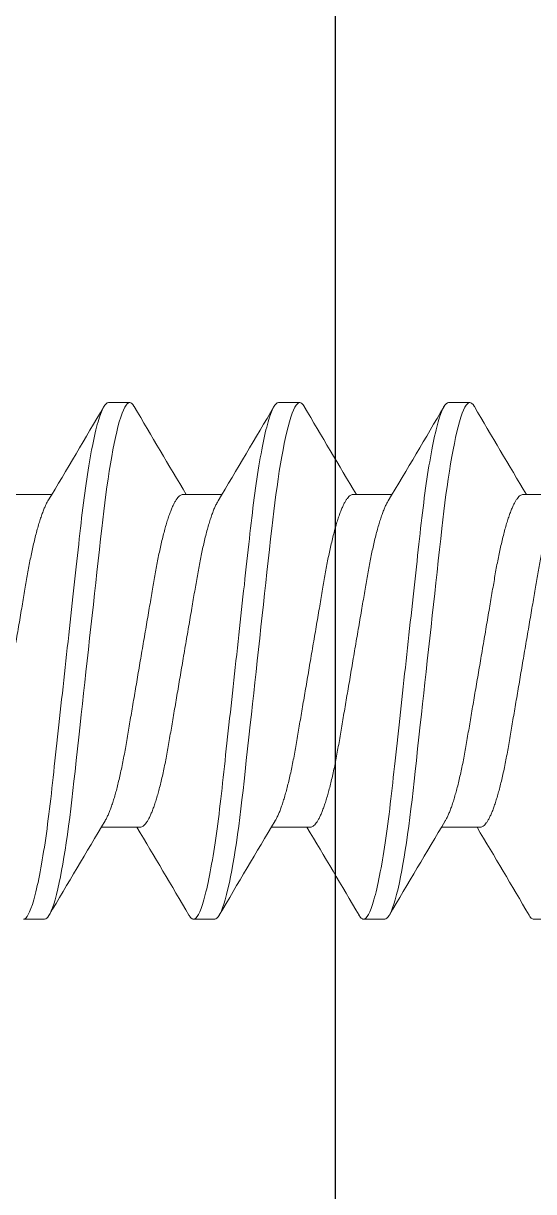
# Model space of a CAD drawing. Extents: x -23 to 190, y -172 to 85.
# Drawn here: x 19.4972 to 19.6847, y 50.8085 to 51.2381 of the extents above; entities that cross this region are included whole.
import ezdxf

# ---------------------------------------------------------------- set-up
doc = ezdxf.new("R2010")
doc.units = 0
doc.header["$MEASUREMENT"] = 0
doc.layers.get('0').update_dxf_attribs({"linetype": 'CONTINUOUS'})
doc.layers.add('Ballons', color=7, linetype='CONTINUOUS')
doc.layers.add('FRAME', color=1, linetype='CONTINUOUS')

# ---------------------------------------------------------------- blocks, each defined once
blk = doc.blocks.new('3800 NAIL-ON FRAME')
blk.add_lwpolyline([(1.375500000000017, 0), (-1.375500000000017, 0), (-1.375500000000017, -0.223715728752552, 0.1989123673796676), (-1.372571067811833, -0.2307867965644164), (-1.293428932188164, -0.3099289321881429, -0.668178637919333), (-1.300499999999971, -0.3269999999999982), (-1.440500000000014, -0.3269999999999982, -0.414213562373043), (-1.450500000000005, -0.3170000000000073), (-1.450500000000005, 0.4439999999999884, -0.4142135623730495)], format="xyb")
blk = doc.blocks.new('no 10 1 in')
at = {"color": 7, "linetype": 'Continuous', "lineweight": 15}
for p, q in [((55.43295175175339, 25.67204351016642), (55.425139257004, 25.67204351016642)), ((55.49545174641479, 25.67204351016642), (55.4876392516654, 25.67204351016642)), ((55.55795174107618, 25.67204351016642), (55.55013926465991, 25.67204351016642)), ((55.40560799263083, 25.63821439554657), (55.39125035349151, 25.63821439554657)), ((55.46810800562535, 25.63821439554657), (55.4537503481529, 25.63821439554657)), ((55.53060800028675, 25.63821439554657), (55.5162503428143, 25.63821439554657)), ((55.59310799494814, 25.63821439554657), (55.57875033747569, 25.63821439554657)), ((55.42123300046274, 25.51587262634913), (55.43559065793519, 25.51587262634913)), ((55.48373299512414, 25.51587262634913), (55.49809065259659, 25.51587262634913)), ((55.54623298978554, 25.51587262634913), (55.56059064725798, 25.51587262634913)), ((55.3938892596733, 25.48204351172928), (55.4017017544227, 25.48204351172928)), ((55.4563892543347, 25.48204351172928), (55.46420174908409, 25.48204351172928)), ((55.51888924899609, 25.48204351172928), (55.52670176207861, 25.48204351172928)), ((55.58138924365749, 25.48204351172928), (55.58920175674, 25.48204351172928))]:
    blk.add_line(p, q, dxfattribs=at)
at = {"color": 7, "linetype": 'Continuous', "lineweight": 15, "flags": 128}
for points in [[(55.42347136460497, 25.67054975492241), (55.42355426698061, 25.67070075567803), (55.42396747720717, 25.67129432715438), (55.42436990755826, 25.67171352314512), (55.42476075137653, 25.6719618177768), (55.425139257004, 25.67204351016642), (55.42557188200628, 25.67193712306208), (55.42602043849119, 25.67161325930338), (55.42648377147206, 25.67106580479429), (55.42696061596351, 25.670290038756), (55.4274495786483, 25.6692827895585), (55.42794004464906, 25.66806669860689), (55.42843910888383, 25.66662596275039), (55.42894502970606, 25.66496237863492), (55.4294560654692, 25.6630794020539), (55.42991514516586, 25.66121692190276), (55.43037548984793, 25.65918835283696), (55.4308357611975, 25.65699942395699), (55.43129460256359, 25.65465679018596), (55.43175069396145, 25.65216800935323), (55.43220269707321, 25.64954139552944), (55.43264938357972, 25.6467859823602), (55.4330895068287, 25.64391139015107), (55.43350064541253, 25.64107844162753), (55.43390388242096, 25.63815602747085), (55.4342983561973, 25.63515339215754), (55.4346832600842, 25.63207992224586), (55.43505789742302, 25.62894507304324), (55.43542157155516, 25.62575827235744), (55.43584290335456, 25.62192627870829), (55.43627820499259, 25.61795619082108), (55.43672819146097, 25.61385237656203), (55.43719168943994, 25.60962535226797), (55.43761588120631, 25.60575670841721), (55.43804879953853, 25.60180846673597), (55.43848936278244, 25.59779056835941), (55.43893639761826, 25.5937135880612), (55.43938869405996, 25.58958864831702), (55.43984496878903, 25.5854273305035), (55.44030393848697, 25.58124156318076), (55.44076424650279, 25.57704351094785), (55.44120171144915, 25.57305390029138), (55.44163800307575, 25.56907483519017), (55.44207200306214, 25.56511676695578), (55.4425025747548, 25.56118996586019), (55.44292861816645, 25.55730442918374), (55.44334908830914, 25.55346979785673), (55.44383608934993, 25.54902826687401), (55.44431240218086, 25.54468440559633), (55.4447765601522, 25.54045129470592), (55.44522726161232, 25.53634080948227), (55.44561737210574, 25.53278301058226), (55.44599516274147, 25.52933790996369), (55.44637443836004, 25.52597059677985), (55.44676599717005, 25.52265809504615), (55.44716910584664, 25.51941137713585), (55.44758293939933, 25.51624144750514), (55.44800658117205, 25.51315927394401), (55.44843900450999, 25.51017563174463), (55.44885709134689, 25.50744116875005), (55.4492811547814, 25.50481388576731), (55.44971013149249, 25.50230208770048), (55.45014297649223, 25.49991358445934), (55.45057853479396, 25.4976556405433), (55.45101568807726, 25.49553487420924), (55.45153138045328, 25.49321954762276), (55.45204578951078, 25.49111133947696), (55.45255702693825, 25.48921709719274), (55.45306325942354, 25.4875420090435), (55.45350957926762, 25.48623452748098), (55.45394928085481, 25.485106013851), (55.45438119086535, 25.48415681648287), (55.45480426431131, 25.48338626621767), (55.45521747453787, 25.48279269474132), (55.45561990488896, 25.48237349875058), (55.45601074870723, 25.4821252041189), (55.4563892543347, 25.48204351172928), (55.4563892543347, 25.48204351172928)], [(55.48597135926637, 25.67054975492241), (55.486054261642, 25.67070075567803), (55.48646747186856, 25.67129432715438), (55.48686990221965, 25.67171352314512), (55.48726074603793, 25.6719618177768), (55.4876392516654, 25.67204351016642), (55.4880718950008, 25.67193712306208), (55.48852043315258, 25.67161325930338), (55.48898376613345, 25.67106580479429), (55.4894606106249, 25.670290038756), (55.48994957330969, 25.6692827895585), (55.49044005764358, 25.66806669860689), (55.49093910354522, 25.66662596275039), (55.49144502436745, 25.66496237863492), (55.49195606013059, 25.6630794020539), (55.49241513982726, 25.66121692190276), (55.49287550284244, 25.65918835283696), (55.49333575585889, 25.65699942395699), (55.49379459722498, 25.65465679018596), (55.49425068862284, 25.65216800935323), (55.4947026917346, 25.64954139552944), (55.49514937824111, 25.6467859823602), (55.4955895014901, 25.64391139015107), (55.49600064007392, 25.64107844162753), (55.49640387708236, 25.63815602747085), (55.4967983508587, 25.63515339215754), (55.49718327307871, 25.63207992224586), (55.49755789208442, 25.62894507304324), (55.49792156621655, 25.62575827235744), (55.49834289801596, 25.62192627870829), (55.49877821798711, 25.61795619082108), (55.49922818612237, 25.61385237656203), (55.49969168410134, 25.60962535226797), (55.5001158758677, 25.60575670841721), (55.50054879419993, 25.60180846673597), (55.50098935744384, 25.59779056835941), (55.50143639227965, 25.5937135880612), (55.50188868872135, 25.58958864831702), (55.50234496345043, 25.5854273305035), (55.50280393314837, 25.58124156318076), (55.50326425949731, 25.57704351094785), (55.50370170611055, 25.57305390029138), (55.50413801607026, 25.56907483519017), (55.50457201605666, 25.56511676695578), (55.5050025694162, 25.56118996586019), (55.50542863116097, 25.55730442918374), (55.50584908297053, 25.55346979785673), (55.50633610234445, 25.54902826687401), (55.50681239684225, 25.54468440559633), (55.50727655481359, 25.54045129470592), (55.50772727460684, 25.53634080948227), (55.50811736676713, 25.53278301058226), (55.50849515740286, 25.52933790996369), (55.50887443302143, 25.52597059677985), (55.50926599183145, 25.52265809504615), (55.50966910050803, 25.51941137713585), (55.51008293406073, 25.51624144750514), (55.51050657583345, 25.51315927394401), (55.51093898083827, 25.51017563174463), (55.51135708600828, 25.50744116875005), (55.51178113110968, 25.50481388576731), (55.51221012615389, 25.50230208770048), (55.51264297115362, 25.49991358445934), (55.51307852945536, 25.4976556405433), (55.51351570107177, 25.49553487420924), (55.51403137511467, 25.49321954762276), (55.51454580250529, 25.49111133947696), (55.51505703993276, 25.48921709719274), (55.51556325408494, 25.4875420090435), (55.51600959226214, 25.48623452748098), (55.51644929384933, 25.485106013851), (55.51688118552675, 25.48415681648287), (55.51730427730583, 25.48338626621767), (55.51771746919926, 25.48279269474132), (55.51811991788347, 25.48237349875058), (55.51851074336862, 25.4821252041189), (55.51888924899609, 25.48204351172928), (55.51888924899609, 25.48204351172928)], [(55.54847135392776, 25.67054975492241), (55.5485542563034, 25.67070075567803), (55.54896748486308, 25.67129432715438), (55.54936989688105, 25.67171352314512), (55.54976075903244, 25.6719618177768), (55.55013926465991, 25.67204351016642), (55.55057188966219, 25.67193712306208), (55.55102042781397, 25.67161325930338), (55.55148377912796, 25.67106580479429), (55.55196062361942, 25.670290038756), (55.5524495679711, 25.6692827895585), (55.55294005230498, 25.66806669860689), (55.55343911653974, 25.66662596275039), (55.55394503736197, 25.66496237863492), (55.55445605479198, 25.6630794020539), (55.55491515282178, 25.66121692190276), (55.55537549750384, 25.65918835283696), (55.55583576885341, 25.65699942395699), (55.5562946102195, 25.65465679018596), (55.55675070161736, 25.65216800935323), (55.557202686396, 25.64954139552944), (55.55764939123562, 25.6467859823602), (55.5580894961515, 25.64391139015107), (55.55850063473532, 25.64107844162753), (55.55890389007688, 25.63815602747085), (55.5592983455201, 25.63515339215754), (55.55968326774011, 25.63207992224586), (55.56005788674581, 25.62894507304324), (55.56042157921107, 25.62575827235744), (55.56084291101048, 25.62192627870829), (55.5612782126485, 25.61795619082108), (55.56172818078377, 25.61385237656203), (55.56219167876273, 25.60962535226797), (55.5626158705291, 25.60575670841721), (55.56304878886132, 25.60180846673597), (55.56348937043835, 25.59779056835941), (55.56393640527416, 25.5937135880612), (55.56438868338275, 25.58958864831702), (55.56484495811182, 25.5854273305035), (55.56530394614288, 25.58124156318076), (55.5657642541587, 25.57704351094785), (55.56620171910507, 25.57305390029138), (55.56663801073166, 25.56907483519017), (55.56707199238493, 25.56511676695578), (55.5675025640776, 25.56118996586019), (55.56792862582236, 25.55730442918374), (55.56834907763194, 25.55346979785673), (55.56883611533897, 25.54902826687401), (55.56931240983677, 25.54468440559633), (55.56977656780811, 25.54045129470592), (55.57022726926824, 25.53634080948227), (55.57061736142852, 25.53278301058226), (55.57099517039737, 25.52933790996369), (55.57137444601595, 25.52597059677985), (55.57176600482596, 25.52265809504615), (55.57216911350255, 25.51941137713585), (55.57258292872213, 25.51624144750514), (55.57300657049484, 25.51315927394401), (55.57343901216591, 25.51017563174463), (55.57385708066968, 25.50744116875005), (55.57428116243732, 25.50481388576731), (55.57471012081528, 25.50230208770048), (55.57514296581502, 25.49991358445934), (55.57557852411675, 25.4976556405433), (55.57601569573318, 25.49553487420924), (55.57653136977606, 25.49321954762276), (55.57704579716669, 25.49111133947696), (55.57755703459416, 25.48921709719274), (55.57806328541258, 25.4875420090435), (55.57850958692353, 25.48623452748098), (55.57894928851073, 25.485106013851), (55.57938118018814, 25.48415681648287), (55.57980427196722, 25.48338626621767), (55.58021746386066, 25.48279269474132), (55.58061991254487, 25.48237349875058), (55.58101073803002, 25.4821252041189), (55.58138924365749, 25.48204351172928), (55.58138924365749, 25.48204351172928)]]:
    blk.add_lwpolyline(points, dxfattribs=at)
at = {"color": 7, "linetype": 'Continuous', "lineweight": 15}
for centre, radius, start, end in [((51.8180421006251, 27.78098822743414), 4.177680806911451, 329.1421483603036, 329.6575940604802), ((58.92022651628598, 27.71047374357633), 4.038649916212314, 210.3377911642742, 210.9100175020812), ((51.88176517608715, 27.78026489575422), 4.176259858461545, 329.1420606709908, 329.6576817497929), ((58.9823181916677, 27.71023386423268), 4.038176348783721, 210.3377799546768, 210.9100735320176), ((51.94471753046361, 27.77999736959204), 4.175734316868101, 329.142028223746, 329.6577141970381), ((59.04360599872047, 27.70951445484176), 4.036766767679451, 210.3376576915953, 210.9101509747609), ((51.96894034532735, 23.44351019147408), 4.038852282648774, 30.3378055000745, 30.91000316628011), ((52.03059479975111, 23.44300782250042), 4.039835797680417, 30.33789749656214, 30.909955990131), ((52.09231802095425, 23.44254983317876), 4.040737530825855, 30.33793898357414, 30.90986968278076), ((59.00806807730477, 23.3735289675425), 4.176832788387999, 149.1420719139387, 149.6576223933066), ((59.06968250936187, 23.37405473335507), 4.175802913373633, 149.142032459397, 149.6577099613859), ((59.13263520749481, 23.37378700389483), 4.176328854335995, 149.1420649302289, 149.6576774905528)]:
    blk.add_arc(centre, radius, start, end, dxfattribs=at)
for points, knots in [([(55.43295175082313, 25.67204351094785), (55.43407938806818, 25.67204351093681), (55.43539382846483, 25.66973142794304), (55.43814767114291, 25.6601010234265), (55.43957939271244, 25.65279271826698), (55.4415633130767, 25.63947072558464), (55.44219756858266, 25.63465332721587), (55.44338256589827, 25.62460579017391), (55.44393393672637, 25.61938597543382), (55.44578981918713, 25.60246032739164), (55.44718118210979, 25.58977109753704), (55.44997231953008, 25.56431592426397), (55.45136368245229, 25.55162669441341), (55.45321956491195, 25.53470104638128), (55.45377093573962, 25.529481231645), (55.45495593305604, 25.51943369460713), (55.45559018856236, 25.51461629624125), (55.4575741089274, 25.50129430357009), (55.45900583049708, 25.49398599842142), (55.46175967317462, 25.48435559392879), (55.46307411357058, 25.48204351094785), (55.46420175081474, 25.48204351094785)], [0, 0, 0, 0, 0.1250000000000001, 0.1250000000000001, 0.2500000000000001, 0.2500000000000001, 0.3125000000000002, 0.3125000000000002, 0.3750000000000001, 0.3750000000000001, 0.5000000000000002, 0.5000000000000002, 0.6250000000000003, 0.6250000000000003, 0.6875000000000002, 0.6875000000000002, 0.7500000000000002, 0.7500000000000002, 0.8750000000000001, 0.8750000000000001, 1, 1, 1, 1]), ([(55.49545175077542, 25.67204351094785), (55.49657938802572, 25.67204351099961), (55.49789382841279, 25.66973142807033), (55.500647671093, 25.66010102365574), (55.50207939266589, 25.65279271853268), (55.50406331303702, 25.63947072587453), (55.50469756854555, 25.634653327509), (55.50588256586644, 25.6246057904653), (55.50643393669386, 25.61938597573025), (55.50828981915398, 25.60246032769395), (55.5096811820778, 25.58977109782873), (55.51247231950301, 25.56431592451078), (55.51386368242891, 25.55162669462662), (55.5157195648942, 25.53470104654322), (55.51627093572363, 25.52948123179033), (55.51745593304069, 25.51943369472749), (55.51809018854757, 25.51461629634832), (55.520074108915, 25.50129430363778), (55.52150583048718, 25.49398599846387), (55.52425967316996, 25.48435559393727), (55.52557411356859, 25.48204351094785), (55.52670175081474, 25.48204351094785)], [0, 0, 0, 0, 0.1250000000000001, 0.1250000000000001, 0.2500000000000002, 0.2500000000000002, 0.3125000000000002, 0.3125000000000002, 0.3750000000000002, 0.3750000000000002, 0.5000000000000001, 0.5000000000000001, 0.6250000000000001, 0.6250000000000001, 0.6875, 0.6875, 0.7499999999999999, 0.7499999999999999, 0.875, 0.875, 1, 1, 1, 1]), ([(55.55795175072771, 25.67204351094785), (55.55907938798504, 25.67204351106241), (55.56039382836076, 25.66973142819761), (55.56314767104308, 25.66010102388497), (55.56457939261934, 25.65279271879837), (55.56656331299733, 25.63947072616442), (55.56719756850844, 25.63465332780213), (55.56838256583462, 25.62460579075668), (55.56893393666136, 25.61938597602666), (55.57078981912083, 25.60246032799625), (55.57218118204582, 25.58977109812041), (55.57497231947595, 25.56431592475759), (55.57636368240553, 25.55162669483983), (55.57821956487643, 25.53470104670515), (55.57877093570765, 25.52948123193566), (55.57995593302534, 25.51943369484785), (55.5805901885328, 25.51461629645539), (55.58257410890259, 25.50129430370547), (55.58400583047727, 25.49398599850632), (55.5867596731653, 25.48435559394575), (55.58807411356661, 25.48204351094785), (55.58920175081474, 25.48204351094785)], [0, 0, 0, 0, 0.1250000000000001, 0.1250000000000001, 0.2500000000000002, 0.2500000000000002, 0.3125000000000002, 0.3125000000000002, 0.3750000000000002, 0.3750000000000002, 0.5000000000000001, 0.5000000000000001, 0.6250000000000001, 0.6250000000000001, 0.6875, 0.6875, 0.75, 0.75, 0.875, 0.875, 1, 1, 1, 1]), ([(55.40560799263083, 25.63821439554657), (55.40576837438493, 25.63819791755619), (55.40609129488101, 25.63816473996152), (55.40659569457814, 25.637894329939), (55.40711712543235, 25.63745619583007), (55.4076550755334, 25.63683052665586), (55.40820710528623, 25.63601942201019), (55.40877105881096, 25.63502111627875), (55.40934451159345, 25.6338370891577), (55.40993407497103, 25.63244845111154), (55.41053729692162, 25.63085005785276), (55.41115115325593, 25.62903920055463), (55.41176331529147, 25.62704984045479), (55.41237055864263, 25.62489322405134), (55.4129698029173, 25.62258222675467), (55.41354937354031, 25.62016776365408), (55.41410703970168, 25.61767191169198), (55.41464130200804, 25.61511574872727), (55.41515851016718, 25.61247418225995), (55.41565883056305, 25.60976130011813), (55.41613734847353, 25.6069715120027), (55.41662658792756, 25.60409314720687), (55.41713487073088, 25.60110971927701), (55.41766895022439, 25.59797290685693), (55.41822811682606, 25.59468947044282), (55.41881057397645, 25.59126905665191), (55.41940520074397, 25.5877769894299), (55.42000921625047, 25.58423011348488), (55.42061950827156, 25.58064616368828), (55.42122371215233, 25.57709807211605), (55.42181864245617, 25.57360434133389), (55.42240152399785, 25.57018143427296), (55.42297890410465, 25.56679081647559), (55.42354815778685, 25.56344799380175), (55.42410674212121, 25.56016774535746), (55.42465232026645, 25.55696391140585), (55.4251827387925, 25.5538492133109), (55.42570387954055, 25.55078818794819), (55.42621455061235, 25.54779177188524), (55.42671419067943, 25.54484870012601), (55.42723496981514, 25.54199356028286), (55.42777468734035, 25.53921663970625), (55.42833319263366, 25.53653192631911), (55.42889901330496, 25.53399542026217), (55.42946918467737, 25.53161603737087), (55.43004058311622, 25.52940046960135), (55.43061953637776, 25.52732441181983), (55.43120329714778, 25.52539934023305), (55.43178921764891, 25.5236348104026), (55.43237440569768, 25.5220412003701), (55.43295641633458, 25.52061863944531), (55.43354042405684, 25.51937851150859), (55.43394740944274, 25.51858724345241), (55.43415916777222, 25.51826463045087), (55.43417589094537, 25.51823915276081)], [0, 0, 0, 0, 0.01842502892695676, 0.03709785763614905, 0.05599529438090335, 0.07509209542508925, 0.09436116875078253, 0.1137737534357193, 0.1332997194106114, 0.1529077165324878, 0.1735021304041956, 0.1941136977508685, 0.2147046778932244, 0.2352375210121037, 0.2556753579747833, 0.275982399490174, 0.2952130009174876, 0.3142647173953413, 0.3331108938760037, 0.3517267684077846, 0.3701048309590198, 0.3885908433809719, 0.4073193325359737, 0.4262666042287642, 0.4463225083274213, 0.4665586274488566, 0.486941352775067, 0.5074355322171917, 0.5280047037601344, 0.5486115959532647, 0.5682825854378644, 0.5879207639496671, 0.6074936657613841, 0.6269694926465096, 0.6463174304903462, 0.665507959750996, 0.6845130875895039, 0.7033065902227015, 0.7227413974005216, 0.7419796663990924, 0.7614390957175065, 0.7811549583482831, 0.8010990900942168, 0.8212409380715624, 0.8406220534164944, 0.8601238316042423, 0.8797152024790519, 0.899364145457994, 0.9190381172257212, 0.938704269279734, 0.9583298339817702, 0.9778824677093202, 0.998253313940294, 1, 1, 1, 1]), ([(55.46810800562535, 25.63821439554657), (55.46826837966874, 25.63819791753476), (55.46859128477459, 25.63816473988308), (55.46909569069172, 25.63789432994613), (55.46961711926869, 25.63745619580578), (55.47015507204628, 25.63683052674712), (55.47070709345621, 25.63601942142792), (55.47127107879705, 25.63502111697184), (55.47184452065994, 25.63383708889968), (55.47243409654378, 25.63244845221154), (55.47303727709627, 25.63085005567021), (55.47365118016309, 25.62903920285774), (55.47426330360315, 25.62704983931879), (55.47487054761723, 25.62489322274844), (55.4754698274154, 25.6225822293992), (55.47604936313353, 25.62016776238536), (55.47660702808435, 25.61767191016716), (55.47714132728639, 25.61511575177171), (55.47765849691397, 25.61247418048755), (55.47815882747886, 25.60976130040017), (55.47863734202337, 25.60697151185148), (55.47912658480937, 25.60409314753394), (55.47963485763385, 25.60110971724139), (55.48016897549438, 25.59797291052681), (55.48072810523984, 25.59468946857507), (55.48131056289651, 25.59126905469143), (55.48190522597002, 25.58777699347239), (55.48250920241296, 25.58423011104804), (55.48311950703745, 25.58064616437679), (55.48372369943355, 25.57709806982349), (55.48431866237075, 25.57360434354545), (55.48490153345753, 25.57018143368349), (55.48547892396779, 25.56679081861156), (55.48604814602001, 25.56344799175454), (55.4866067384887, 25.56016774563971), (55.48715231462439, 25.55696391134999), (55.48768273299213, 25.5538492132568), (55.48820387635041, 25.55078818821981), (55.48871453699672, 25.54779177002492), (55.48921421665517, 25.54484870334743), (55.4897349555669, 25.54199355839445), (55.49027468651931, 25.53921664025989), (55.49083317844934, 25.53653192452082), (55.49139903935357, 25.5339954232078), (55.49196917078977, 25.53161603572172), (55.49254058174962, 25.52940047002387), (55.49311952405957, 25.52732441053198), (55.49370331684828, 25.52539934141407), (55.49428922816788, 25.5236348101978), (55.49487442171057, 25.5220412005255), (55.49545641976319, 25.52061863902969), (55.49604047262149, 25.51937851339034), (55.49644733690628, 25.51858724013209), (55.49665917435775, 25.51826463043438), (55.49667590393989, 25.51823915276081)], [0, 0, 0, 0, 0.01842501361034972, 0.03709784229777447, 0.05599527902049941, 0.07509208004242356, 0.09436115334565423, 0.1137737549267514, 0.1332997208788814, 0.1529077179779001, 0.173502114506475, 0.1941136991747387, 0.2147046619793737, 0.2352375050743171, 0.2556753590893669, 0.2759823837082405, 0.2952129851131363, 0.3142647178973911, 0.3331108783654679, 0.3517267528755477, 0.3701048154053589, 0.3885908278057613, 0.4073193169389308, 0.4262666047667955, 0.44632249236109, 0.4665586114589355, 0.486941353751753, 0.5074355160063168, 0.5280046875252812, 0.5486115796943893, 0.5682825864952205, 0.5879207649841303, 0.6074936667730305, 0.6269694766137062, 0.6463174144349881, 0.6655079436732669, 0.6845130714896199, 0.7033065741009094, 0.7227413812560737, 0.7419796654257537, 0.7614390791777425, 0.7811549417855358, 0.8010990735082198, 0.8212409380773378, 0.8406220365321755, 0.8601238146971896, 0.8797151855491607, 0.8993641458083917, 0.9190381175531843, 0.9387042695842717, 0.9583298342634297, 0.9778824679681866, 0.9982532972034253, 1, 1, 1, 1]), ([(55.53060800028675, 25.63821439554657), (55.53076838465952, 25.63819791760134), (55.53109131029145, 25.63816474011163), (55.53159566987175, 25.63789432948895), (55.5321171464226, 25.63745619641638), (55.53265506075202, 25.63683052645791), (55.53320707982234, 25.63601942063998), (55.53377111388506, 25.63502111923644), (55.53434446900329, 25.63383708561959), (55.53493413101185, 25.63244845494071), (55.53553726867587, 25.63085005558119), (55.5361511464196, 25.62903920078537), (55.53676330714677, 25.62704984078683), (55.53737053441573, 25.62489322130475), (55.53796984535639, 25.62258223059426), (55.53854938110273, 25.62016776370139), (55.53910701707272, 25.61767190873711), (55.53964132300809, 25.61511575189081), (55.54015849304756, 25.61247418068356), (55.54065881547517, 25.60976129877662), (55.54113736241271, 25.60697151361489), (55.54162659236308, 25.60409314676518), (55.5421348847227, 25.60110972108223), (55.54266893407338, 25.59797290515886), (55.54322810240296, 25.59468946886946), (55.54381058524233, 25.59126905819046), (55.54440521522377, 25.58777699159707), (55.54500919173478, 25.58423010910327), (55.5456195296446, 25.58064616808352), (55.54622369587423, 25.57709807012127), (55.54681862520295, 25.57360433919633), (55.54740154615278, 25.57018143874795), (55.54797887690044, 25.5667908117303), (55.54854818198932, 25.56344799845697), (55.5491067168488, 25.5601677411164), (55.54965233490793, 25.55696391345617), (55.55018275000762, 25.55384921467718), (55.55070386504079, 25.55078818652292), (55.55121453331051, 25.54779177025914), (55.55171421083048, 25.54484870327976), (55.55223495051249, 25.54199355842972), (55.55277468052697, 25.53921664018638), (55.55333317547489, 25.53653192478325), (55.55389902543222, 25.53399542151875), (55.55446919693806, 25.53161603854272), (55.55504056647538, 25.52940046832498), (55.55561952745891, 25.52732441200856), (55.55620328559796, 25.52539934015469), (55.55678920870081, 25.52363481052695), (55.55737438915679, 25.52204119948505), (55.5579564283257, 25.52061864017859), (55.55854043725153, 25.5193785121041), (55.55894739855786, 25.51858724318431), (55.55915915706792, 25.51826463044937), (55.55917588026816, 25.51823915276081)], [0, 0, 0, 0, 0.01842502923099367, 0.03709784254379321, 0.05599529567585608, 0.07509208063271454, 0.09436115427637257, 0.1137737731197585, 0.1332997052108815, 0.1529077371307676, 0.1735021167045626, 0.194113684391353, 0.214704664873487, 0.2352375083311847, 0.2556753797840144, 0.2759824047616529, 0.2952129898848582, 0.3142647230057005, 0.333110883806733, 0.3517267586457001, 0.370104836717051, 0.3885908494440463, 0.4073193389080925, 0.4262665947569253, 0.4463224991865308, 0.466558635404495, 0.4869413610670469, 0.5074355236836816, 0.5280047128461968, 0.5486115880411974, 0.5682825778503939, 0.5879207739722917, 0.6074936589274706, 0.6269695031562526, 0.6463174245062543, 0.6655079706401184, 0.6845130987922355, 0.7033065858319151, 0.7227413933304347, 0.7419796778399982, 0.761439091935777, 0.781154954891891, 0.8010990869669288, 0.8212409518918936, 0.8406220675566393, 0.8601238290024953, 0.8797152002005878, 0.8993641435037631, 0.9190381155961364, 0.9387042679746663, 0.9583298502661467, 0.9778824843163406, 0.9982533139114714, 1, 1, 1, 1]), ([(55.39266517548069, 25.63584438584179), (55.39282508818066, 25.63557065006656), (55.3931736626725, 25.63497396632122), (55.39371964648122, 25.63383400633441), (55.39430905767468, 25.63244932608001), (55.39491228456173, 25.63084981644847), (55.3955261749998, 25.62903926691464), (55.39613830183506, 25.62704982221443), (55.39674554488542, 25.6248932272983), (55.39734482515347, 25.62258222821024), (55.39792435997204, 25.62016776260698), (55.39848202788829, 25.61767191037965), (55.39901631649239, 25.61511575000338), (55.399533525577, 25.61247418364147), (55.40003381697183, 25.60976129859579), (55.40051234171472, 25.60697151212479), (55.40100158172098, 25.60409314745949), (55.40150985530266, 25.60110971726167), (55.40204397295459, 25.59797291052099), (55.40260310275941, 25.59468946857668), (55.40318556039971, 25.591269054691), (55.40378022347767, 25.58777699347251), (55.40438419991941, 25.58423011104801), (55.40499450454421, 25.5806461643768), (55.40559869694022, 25.57709806982349), (55.40619365987745, 25.57360434354545), (55.40677653096422, 25.57018143368349), (55.40735392147449, 25.56679081861156), (55.4079231435267, 25.56344799175454), (55.40848173599539, 25.56016774563971), (55.40902731213109, 25.55696391134998), (55.40955773049883, 25.55384921325684), (55.41007887385711, 25.55078818821969), (55.4105895345034, 25.54779177002537), (55.41108921416193, 25.54484870334577), (55.41160995307332, 25.54199355840078), (55.41214968402704, 25.5392166402358), (55.4127081759521, 25.53653192461226), (55.41327403687489, 25.53399542286843), (55.41384416824405, 25.53161603693791), (55.41441557945389, 25.52940046543885), (55.41499452082428, 25.52732442775043), (55.4155783171342, 25.52539927691936), (55.41616421529054, 25.52363505116959), (55.4167494579181, 25.52204030243363), (55.4173312733931, 25.52062197783541), (55.41791601435432, 25.51936588407512), (55.41850059732773, 25.51828561756207), (55.41908179742028, 25.51739392098867), (55.41964798000153, 25.51670598170432), (55.42019635835524, 25.51622431840587), (55.42072624520833, 25.51592717378868), (55.42106486807099, 25.51589072422063), (55.42123300046274, 25.51587262634913)], [0, 0, 0, 0, 0.01655051224408148, 0.03607647420198255, 0.0556844672899921, 0.07627885960578001, 0.09689044005774074, 0.1174813986502913, 0.1380142375450391, 0.1584520873793243, 0.1787591078441957, 0.1979897053152823, 0.2170414342023172, 0.2358876068058386, 0.2545034618969548, 0.2728815206673521, 0.2913675292862582, 0.3100960145883305, 0.3290432985403406, 0.3490991820320055, 0.3693352969903532, 0.3897180351136799, 0.4102121931759605, 0.430781360487298, 0.4513882484410632, 0.4710592512179958, 0.4906974256897225, 0.5102703234747926, 0.5297461293314992, 0.5490940631949698, 0.5682845885076365, 0.5872897124363031, 0.6060832112031962, 0.625518014382779, 0.6447562946170783, 0.664215704388452, 0.6839315629631711, 0.7038756906060863, 0.7240175510549872, 0.74339864554523, 0.7629004197209629, 0.7824917865653261, 0.8021407428051684, 0.8218147105254561, 0.841480858533638, 0.8611064191981931, 0.8806590489032659, 0.9010298739714505, 0.9212509597003843, 0.9412888752085565, 0.9611121400952106, 0.9806914723806783, 1, 1, 1, 1]), ([(55.45516517014209, 25.63584438584179), (55.4553250827025, 25.63557065005514), (55.45567365689013, 25.63497396628491), (55.4562196432998, 25.63383400651091), (55.45680904425247, 25.63244932500314), (55.45741231193672, 25.63084981862843), (55.45802615566866, 25.62903926459981), (55.45863832160403, 25.62704982340005), (55.45924556195565, 25.62489322841538), (55.45984481412133, 25.62258222689059), (55.46042435605905, 25.6201677627597), (55.46098202234845, 25.61767191036211), (55.46151631058573, 25.61511574992661), (55.46203352266717, 25.61247418396034), (55.46253380278279, 25.60976129667874), (55.46301236968603, 25.60697151570393), (55.46350156008273, 25.6040931435541), (55.46400988332921, 25.60110972115194), (55.46454395835207, 25.597972908273), (55.46510309959629, 25.59468946887895), (55.46568555610165, 25.59126905488157), (55.4662802118792, 25.58777699141296), (55.46688421975676, 25.58423011321448), (55.46749451388256, 25.58064616376147), (55.46809871719226, 25.5770980720961), (55.46869364768088, 25.57360434134376), (55.46927652903211, 25.570181434253), (55.46985390971619, 25.56679081654521), (55.47042316129492, 25.56344799354523), (55.47098175323218, 25.5601677472405), (55.47152730261567, 25.55696390975392), (55.4720577207473, 25.55384921175655), (55.47257889133706, 25.55078818973571), (55.47308955229074, 25.54779177141929), (55.47358920279297, 25.54484870180864), (55.47410994937891, 25.54199355861358), (55.47464967839051, 25.53921664019361), (55.47520817012307, 25.53653192456355), (55.4757740337897, 25.533995423105), (55.47634415488765, 25.53161603538842), (55.47691560516004, 25.52940046807072), (55.47749450734803, 25.52732442630824), (55.47807831400026, 25.52539927715436), (55.4786642094637, 25.52363505111176), (55.47924945232763, 25.52204030242991), (55.47983126954324, 25.5206219779077), (55.4804160034018, 25.51936588342789), (55.4810006148748, 25.51828561811038), (55.48158181514894, 25.51739392132948), (55.48214796881265, 25.51670598137436), (55.48269635458875, 25.51622431845738), (55.48322623948503, 25.51592717377607), (55.48356486260474, 25.51589072421645), (55.48373299512414, 25.51587262634913)], [0, 0, 0, 0, 0.01655051222676098, 0.03607647416422768, 0.05568446723171701, 0.07627887684507419, 0.09689043992984954, 0.117481415814565, 0.1380142546878247, 0.1584520874245295, 0.1787591078681491, 0.1979897053191104, 0.2170414341862072, 0.2358876067700057, 0.2545034618416399, 0.2728815358096545, 0.2913675290132289, 0.3100960300926271, 0.3290432978676501, 0.349099181338326, 0.3693352962754962, 0.3897180343774918, 0.4102122095819916, 0.4307813768718031, 0.4513882648040026, 0.4710592502211901, 0.490697424672365, 0.5102703224369517, 0.5297461452950191, 0.5490940791382416, 0.5682845878748252, 0.5872897117836025, 0.6060832264350141, 0.625518029594258, 0.6447562946148911, 0.6642157043659002, 0.6839315629199861, 0.7038756905420294, 0.7240175509698513, 0.7433986454398113, 0.7629004366593606, 0.782491786273582, 0.8021407424928613, 0.8218147101925596, 0.8414808581801604, 0.8611064188241769, 0.8806590485087874, 0.9010298905276382, 0.9212509762354102, 0.941288875269999, 0.9611121401359076, 0.9806914724008852, 1, 1, 1, 1]), ([(55.51766518313661, 25.63584438584179), (55.51782508811608, 25.63557064996812), (55.51817364597178, 25.63497396567807), (55.51871963961219, 25.6338340065858), (55.51930903844369, 25.63244932498165), (55.51991230673529, 25.63084981863533), (55.52052615026184, 25.62903926459419), (55.52113831640089, 25.62704982341563), (55.52174555614566, 25.62489322835898), (55.52234481051996, 25.62258222709906), (55.52292434458908, 25.62016776133531), (55.52348203934367, 25.61767191157013), (55.52401633009427, 25.61511575150536), (55.52453350528477, 25.61247418089685), (55.52503382245393, 25.60976129831091), (55.52551238489545, 25.60697151679812), (55.52600155624332, 25.60409314382165), (55.52650985070726, 25.60110971811465), (55.52704395306121, 25.59797290819296), (55.52760312540119, 25.59468947282906), (55.52818553455352, 25.59126905029512), (55.52878024185122, 25.58777699622368), (55.52938419777283, 25.58423010838063), (55.5299945414388, 25.58064616829288), (55.53059870571182, 25.57709807001377), (55.53119363705635, 25.57360433941545), (55.53177655189217, 25.57018143797629), (55.5323539046648, 25.56679081654901), (55.53292312703439, 25.5634479898675), (55.53348175532062, 25.56016774939739), (55.53402729538873, 25.55696390944616), (55.5345577154785, 25.55384921178314), (55.53507888757314, 25.55078818993139), (55.53558954048331, 25.54779176978721), (55.53608922230912, 25.5448487034144), (55.53660996044817, 25.54199355836566), (55.53714969231856, 25.53921664030768), (55.53770818131433, 25.53653192435632), (55.53827405285156, 25.53399542453328), (55.53884414535212, 25.53161603420354), (55.53941559350518, 25.5294004668112), (55.53999453269611, 25.5273244287233), (55.54057830021662, 25.52539927580044), (55.54116420799863, 25.52363505144215), (55.541749440295, 25.52204030147869), (55.54233128805004, 25.52062197870179), (55.54291601799794, 25.51936588386128), (55.54350061374925, 25.518285618207), (55.54408177374494, 25.51739392006899), (55.54464799606619, 25.51670598213664), (55.54519636253132, 25.51622431832675), (55.54572625813034, 25.51592717388847), (55.54606486526841, 25.51589072424891), (55.54623298978554, 25.51587262634913)], [0, 0, 0, 0, 0.01655049558862286, 0.0360764578567778, 0.05568445125634465, 0.07627886121848512, 0.09689042465233427, 0.1174814008857748, 0.138014240106775, 0.1584520731896114, 0.1787590939771471, 0.19798970837577, 0.2170414375655235, 0.2358875944778845, 0.2545034654756967, 0.2728815397549592, 0.2913675178761878, 0.3100960034758425, 0.3290432877289117, 0.3490991880202302, 0.3693352865380262, 0.3897180419760947, 0.4102122003640132, 0.4307813852823313, 0.4513882562253589, 0.4710592419756907, 0.4906974340454904, 0.5102703149620474, 0.529746121128211, 0.5490940721127411, 0.5682845811743317, 0.5872897054049765, 0.6060832203746718, 0.62551802386306, 0.6447563044030421, 0.6642157144836122, 0.6839315733716025, 0.703875701331416, 0.724017562100357, 0.74339864003159, 0.7629004315814181, 0.7824917987370743, 0.8021407379859339, 0.821814706018827, 0.8414808543394903, 0.8611064325814753, 0.8806590625972258, 0.9010298879890887, 0.921250957300677, 0.9412888895803703, 0.9611121547820023, 0.9806914873785718, 1, 1, 1, 1]), ([(55.580165177798, 25.63584438584179), (55.58032508277786, 25.63557064996817), (55.58067364063439, 25.63497396567822), (55.58121963426765, 25.6338340065851), (55.58180903312778, 25.63244932498431), (55.58241230130719, 25.63084981862484), (55.58302614525687, 25.62903926463328), (55.58363830982019, 25.6270498232701), (55.58424555541908, 25.62489322889935), (55.58484478843235, 25.62258222382531), (55.58542440145846, 25.62016776716603), (55.58598201829848, 25.61767190822317), (55.58651632890052, 25.61511575198439), (55.58703349915093, 25.61247418081304), (55.58753381624107, 25.6097612981781), (55.58801238378376, 25.60697151740444), (55.58850153493396, 25.60409313986256), (55.58900990754923, 25.60110972530087), (55.58954393028351, 25.59797290383138), (55.59010312497778, 25.59468947354111), (55.59068552788409, 25.59126905010236), (55.59128023686643, 25.58777699627482), (55.59188419236137, 25.58423010837051), (55.59249453603523, 25.58064616828184), (55.59309870070076, 25.5770980700672), (55.59369363053599, 25.57360433922308), (55.59427655096239, 25.57018143869384), (55.59485388329807, 25.566790811919), (55.59542318260026, 25.56344799776171), (55.5959817384952, 25.56016774555518), (55.59652727785335, 25.55696390586451), (55.59705777117394, 25.55384921887823), (55.59757886568975, 25.55078818584088), (55.59808953968535, 25.54779177044274), (55.59858921566575, 25.54484870322863), (55.59910995576423, 25.54199355844956), (55.59964968566628, 25.5392166401586), (55.60020818063999, 25.53653192487569), (55.60077403060855, 25.53399542117914), (55.60134420204579, 25.53161603975886), (55.60191557184645, 25.52940046374039), (55.60249453183822, 25.52732442922532), (55.60307829369465, 25.52539927566631), (55.60366420290075, 25.5236350514753), (55.60424943517685, 25.52204030148026), (55.60483128159381, 25.52062197866258), (55.60541601696735, 25.51936588401863), (55.60600059193445, 25.51828561699028), (55.60658183060649, 25.51739392188888), (55.60714797470631, 25.51670598127759), (55.60769636146867, 25.51622431848191), (55.60822625174542, 25.5159271738505), (55.60856485958266, 25.51589072423631), (55.60873298444693, 25.51587262634913)], [0, 0, 0, 0, 0.01655049557080236, 0.03607645781793302, 0.05568445119638726, 0.076278861136353, 0.09689042454800896, 0.1174814007592785, 0.1380142399581703, 0.1584520730190005, 0.1787591275308654, 0.1979897086653717, 0.2170414378346116, 0.2358875947266803, 0.2545034657044482, 0.2728815399639223, 0.2913675180652464, 0.3100960352391444, 0.3290432871580448, 0.3490991874277683, 0.3693352859237755, 0.3897180413398971, 0.4102121997057488, 0.4307813846019194, 0.4513882555227589, 0.4710592412519102, 0.4906974333005648, 0.510270314196047, 0.5297461543852596, 0.5490940717222252, 0.5682845807631528, 0.5872897374785776, 0.6060832206202186, 0.6255180240876806, 0.6447563046069482, 0.6642157146665658, 0.6839315735333273, 0.7038757014716662, 0.7240175622189198, 0.7433986738637441, 0.7629004312646555, 0.782491798399217, 0.8021407376269198, 0.8218147056386294, 0.8414808539381174, 0.861106432158971, 0.8806590621536683, 0.9010298875235971, 0.9212509902912155, 0.9412888896435871, 0.9611121548238748, 0.9806914873993626, 1, 1, 1, 1]), ([(55.4017017544227, 25.48204351172928), (55.40184518436446, 25.48206359766453), (55.40213374416846, 25.48210400759196), (55.40258324891285, 25.48244658403609), (55.40299559665539, 25.48290991485765), (55.40326191327588, 25.48336369233309), (55.40337027014786, 25.48354832184559)], [0, 0, 0, 0, 0.2676564714982644, 0.5384851865929839, 0.8122223785405174, 0.9999999999999999, 0.9999999999999999, 0.9999999999999999, 0.9999999999999999]), ([(55.46420174908409, 25.48204351172928), (55.46434518877275, 25.4820635976346), (55.4646337680725, 25.48210400748592), (55.46508323562088, 25.48244658414228), (55.46549559261166, 25.48290991485139), (55.46576190831176, 25.48336369233128), (55.46587026480925, 25.48354832184559)], [0, 0, 0, 0, 0.2676565762489057, 0.5384851854096661, 0.8122223780590581, 1, 1, 1, 1]), ([(55.52670176207861, 25.48204351172928), (55.52684519477508, 25.48206359763631), (55.527133760064, 25.48210400749896), (55.52758322271287, 25.48244658431957), (55.52799561667264, 25.48290991449361), (55.52826191152083, 25.48336369230484), (55.52837025947065, 25.48354832184559)], [0, 0, 0, 0, 0.2676565006023999, 0.5384851385178231, 0.8122224692057336, 1, 1, 1, 1])]:
    blk.add_open_spline(points, degree=3, knots=knots, dxfattribs=at)

msp = doc.modelspace()

# ---------------------------------------------------------------- block references
at = {"layer": 'Ballons', "xscale": -1}
msp.add_blockref('no 10 1 in', (75.08635490320309, 25.42667498298446), dxfattribs=at)
at = {"layer": 'FRAME', "xscale": -1, "rotation": 270}
msp.add_blockref('3800 NAIL-ON FRAME', (19.61177763272595, 50.2042184939323), dxfattribs=at)

doc.saveas('drawing.dxf')
